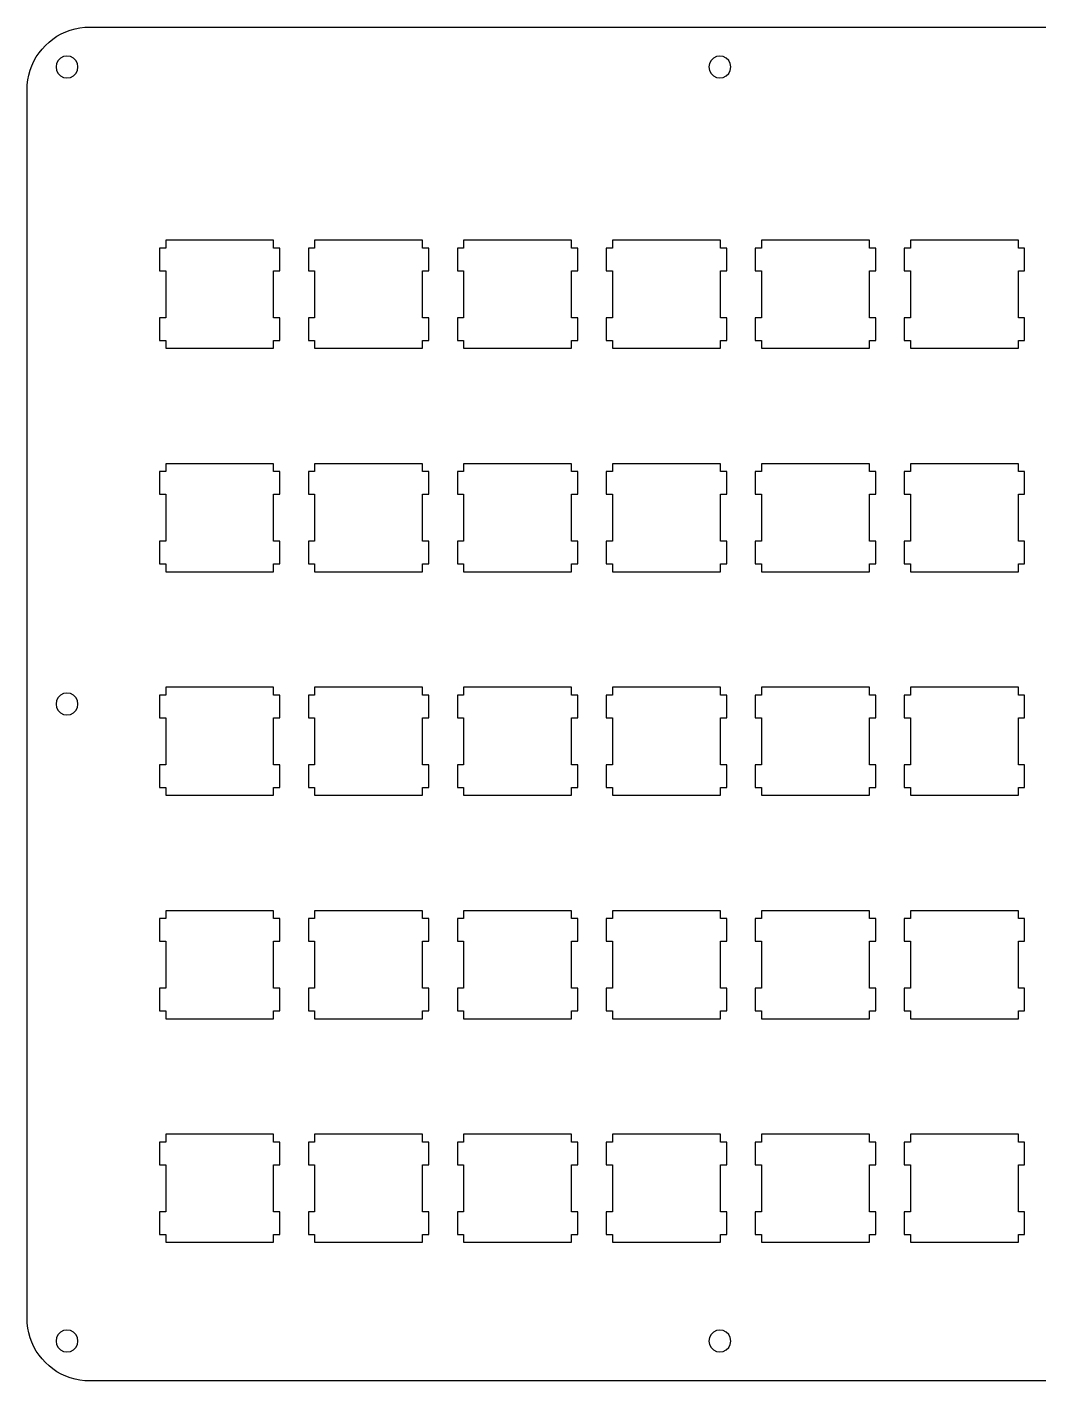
# Model space of a CAD drawing. Extents: x 17 to 278, y 51 to 224.
# Drawn here: x 17.1 to 146.5, y 51 to 224.1 of the extents above; entities that cross this region are included whole.
import ezdxf

# ---------------------------------------------------------------- set-up
doc = ezdxf.new("R2010")
doc.units = 0
doc.layers.add('Layer_1', color=7, linetype='CONTINUOUS')

msp = doc.modelspace()

# ---------------------------------------------------------------- linework, layer by layer
at = {"layer": 'Layer_1', "color": 7}
for p, q in [((21.428713, 223.249834), (21.998714, 223.512834)), ((21.998714, 223.512834), (22.587713, 223.729834)), ((22.587713, 223.729834), (23.192714, 223.899834)), ((23.192714, 223.899834), (23.808714, 224.022834)), ((23.808714, 224.022834), (24.432713, 224.096834)), ((24.432713, 224.096834), (25.060713, 224.121834)), ((25.060713, 224.121834), (269.76172, 224.120834)), ((18.976714, 221.316834), (19.403714, 221.777834)), ((19.403714, 221.777834), (19.864713, 222.204834)), ((19.864713, 222.204834), (20.357713, 222.593834)), ((20.357713, 222.593834), (20.880713, 222.942834)), ((20.880713, 222.942834), (21.428713, 223.249834)), ((17.931714, 219.752834), (18.238713, 220.300834)), ((18.238713, 220.300834), (18.587713, 220.823834)), ((18.587713, 220.823834), (18.976714, 221.316834)), ((21.027713, 219.843834), (20.828713, 219.453834)), ((21.337713, 220.153834), (21.027713, 219.843834)), ((21.727714, 220.352834), (21.337713, 220.153834)), ((22.159714, 220.421834), (21.727714, 220.352834)), ((22.592713, 220.352834), (22.159714, 220.421834)), ((22.982713, 220.153834), (22.592713, 220.352834)), ((23.292713, 219.843834), (22.982713, 220.153834)), ((23.491713, 219.453834), (23.292713, 219.843834)), ((104.52771, 219.843834), (104.32871, 219.453834)), ((104.83771, 220.153834), (104.52771, 219.843834)), ((105.22771, 220.352834), (104.83771, 220.153834)), ((105.66072, 220.420834), (105.22771, 220.352834)), ((106.09271, 220.352834), (105.66072, 220.420834)), ((106.48372, 220.153834), (106.09271, 220.352834)), ((106.79271, 219.843834), (106.48372, 220.153834)), ((106.99172, 219.453834), (106.79271, 219.843834)), ((17.281714, 217.988834), (17.451714, 218.593834)), ((17.451714, 218.593834), (17.668714, 219.182834)), ((17.668714, 219.182834), (17.931714, 219.752834)), ((20.828713, 219.453834), (20.759713, 219.021834)), ((20.759713, 219.021834), (20.828713, 218.588834)), ((20.828713, 218.588834), (21.027713, 218.198834)), ((21.027713, 218.198834), (21.337713, 217.888834)), ((22.982713, 217.888834), (23.292713, 218.198834)), ((23.292713, 218.198834), (23.491713, 218.588834)), ((23.559713, 219.021834), (23.491713, 219.453834)), ((23.491713, 218.588834), (23.559713, 219.021834)), ((104.32871, 219.453834), (104.26071, 219.020834)), ((104.26071, 219.020834), (104.32871, 218.588834)), ((104.32871, 218.588834), (104.52771, 218.198834)), ((104.52771, 218.198834), (104.83771, 217.888834)), ((106.48372, 217.888834), (106.79271, 218.198834)), ((106.79271, 218.198834), (106.99172, 218.588834)), ((107.06072, 219.020834), (106.99172, 219.453834)), ((106.99172, 218.588834), (107.06072, 219.020834)), ((17.060713, 216.120834), (17.084713, 216.748834)), ((17.084713, 216.748834), (17.158713, 217.372834)), ((17.158713, 217.372834), (17.281714, 217.988834)), ((21.337713, 217.888834), (21.727714, 217.689834)), ((21.727714, 217.689834), (22.159714, 217.621834)), ((22.159714, 217.621834), (22.592713, 217.689834)), ((22.592713, 217.689834), (22.982713, 217.888834)), ((104.83771, 217.888834), (105.22771, 217.689834)), ((105.22771, 217.689834), (105.66072, 217.620834)), ((105.66072, 217.620834), (106.09271, 217.689834)), ((106.09271, 217.689834), (106.48372, 217.888834)), ((17.059713, 59.04583), (17.060713, 216.120834)), ((34.785713, 195.87084), (33.985713, 195.87084)), ((33.985713, 195.87084), (33.985713, 192.97083)), ((34.785713, 196.87083), (34.785713, 195.87084)), ((48.585714, 196.87083), (34.785713, 196.87083)), ((48.585714, 195.87084), (48.585714, 196.87083)), ((49.385714, 195.87084), (48.585714, 195.87084)), ((49.385714, 192.97083), (49.385714, 195.87084)), ((53.835714, 195.87084), (53.034715, 195.87084)), ((53.034715, 195.87084), (53.034715, 192.97083)), ((53.835714, 196.87083), (53.835714, 195.87084)), ((67.634714, 196.87083), (53.835714, 196.87083)), ((67.634714, 195.87084), (67.634714, 196.87083)), ((68.435714, 195.87084), (67.634714, 195.87084)), ((68.435714, 192.97083), (68.435714, 195.87084)), ((72.884714, 195.87084), (72.084715, 195.87084)), ((72.084715, 195.87084), (72.084715, 192.97083)), ((72.884714, 196.87083), (72.884714, 195.87084)), ((86.685714, 196.87083), (72.884714, 196.87083)), ((86.685714, 195.87084), (86.685714, 196.87083)), ((87.485714, 195.87084), (86.685714, 195.87084)), ((87.485714, 192.97083), (87.485714, 195.87084)), ((91.934714, 195.87084), (91.134715, 195.87084)), ((91.134715, 195.87084), (91.134715, 192.97083)), ((91.934714, 196.87083), (91.934714, 195.87084)), ((105.73571, 196.87083), (91.934714, 196.87083)), ((105.73571, 195.87084), (105.73571, 196.87083)), ((106.53571, 195.87084), (105.73571, 195.87084)), ((106.53571, 192.97083), (106.53571, 195.87084)), ((110.98471, 195.87084), (110.18472, 195.87084)), ((110.18472, 195.87084), (110.18472, 192.97083)), ((110.98471, 196.87083), (110.98471, 195.87084)), ((124.78572, 196.87083), (110.98471, 196.87083)), ((124.78572, 195.87084), (124.78572, 196.87083)), ((125.58472, 195.87084), (124.78572, 195.87084)), ((125.58472, 192.97083), (125.58472, 195.87084)), ((130.03472, 195.87084), (129.23472, 195.87084)), ((129.23472, 195.87084), (129.23472, 192.97083)), ((130.03472, 196.87083), (130.03472, 195.87084)), ((143.83472, 196.87083), (130.03472, 196.87083)), ((143.83472, 195.87084), (143.83472, 196.87083)), ((144.63572, 195.87084), (143.83472, 195.87084)), ((144.63572, 192.97083), (144.63572, 195.87084)), ((33.985713, 192.97083), (34.785713, 192.97083)), ((34.785713, 192.97083), (34.785713, 186.97083)), ((48.585714, 186.97083), (48.585714, 192.97083)), ((48.585714, 192.97083), (49.385714, 192.97083)), ((53.034715, 192.97083), (53.835714, 192.97083)), ((53.835714, 192.97083), (53.835714, 186.97083)), ((67.634714, 186.97083), (67.634714, 192.97083)), ((67.634714, 192.97083), (68.435714, 192.97083)), ((72.084715, 192.97083), (72.884714, 192.97083)), ((72.884714, 192.97083), (72.884714, 186.97083)), ((86.685714, 186.97083), (86.685714, 192.97083)), ((86.685714, 192.97083), (87.485714, 192.97083)), ((91.134715, 192.97083), (91.934714, 192.97083)), ((91.934714, 192.97083), (91.934714, 186.97083)), ((105.73571, 186.97083), (105.73571, 192.97083)), ((105.73571, 192.97083), (106.53571, 192.97083)), ((110.18472, 192.97083), (110.98471, 192.97083)), ((110.98471, 192.97083), (110.98471, 186.97083)), ((124.78572, 186.97083), (124.78572, 192.97083)), ((124.78572, 192.97083), (125.58472, 192.97083)), ((129.23472, 192.97083), (130.03472, 192.97083)), ((130.03472, 192.97083), (130.03472, 186.97083)), ((143.83472, 186.97083), (143.83472, 192.97083)), ((143.83472, 192.97083), (144.63572, 192.97083)), ((34.785713, 186.97083), (33.985713, 186.97083)), ((33.985713, 186.97083), (33.985713, 184.07083)), ((49.385714, 186.97083), (48.585714, 186.97083)), ((49.385714, 184.07083), (49.385714, 186.97083)), ((53.835714, 186.97083), (53.034715, 186.97083)), ((53.034715, 186.97083), (53.034715, 184.07083)), ((68.435714, 186.97083), (67.634714, 186.97083)), ((68.435714, 184.07083), (68.435714, 186.97083)), ((72.884714, 186.97083), (72.084715, 186.97083)), ((72.084715, 186.97083), (72.084715, 184.07083)), ((87.485714, 186.97083), (86.685714, 186.97083)), ((87.485714, 184.07083), (87.485714, 186.97083)), ((91.934714, 186.97083), (91.134715, 186.97083)), ((91.134715, 186.97083), (91.134715, 184.07083)), ((106.53571, 186.97083), (105.73571, 186.97083)), ((106.53571, 184.07083), (106.53571, 186.97083)), ((110.98471, 186.97083), (110.18472, 186.97083)), ((110.18472, 186.97083), (110.18472, 184.07083)), ((125.58472, 186.97083), (124.78572, 186.97083)), ((125.58472, 184.07083), (125.58472, 186.97083)), ((130.03472, 186.97083), (129.23472, 186.97083)), ((129.23472, 186.97083), (129.23472, 184.07083)), ((144.63572, 186.97083), (143.83472, 186.97083)), ((144.63572, 184.07083), (144.63572, 186.97083)), ((33.985713, 184.07083), (34.785713, 184.07083)), ((34.785713, 184.07083), (34.785713, 183.07083)), ((48.585714, 183.07083), (48.585714, 184.07083)), ((48.585714, 184.07083), (49.385714, 184.07083)), ((53.034715, 184.07083), (53.835714, 184.07083)), ((53.835714, 184.07083), (53.835714, 183.07083)), ((67.634714, 183.07083), (67.634714, 184.07083)), ((67.634714, 184.07083), (68.435714, 184.07083)), ((72.084715, 184.07083), (72.884714, 184.07083)), ((72.884714, 184.07083), (72.884714, 183.07083)), ((86.685714, 183.07083), (86.685714, 184.07083)), ((86.685714, 184.07083), (87.485714, 184.07083)), ((91.134715, 184.07083), (91.934714, 184.07083)), ((91.934714, 184.07083), (91.934714, 183.07083)), ((105.73571, 183.07083), (105.73571, 184.07083)), ((105.73571, 184.07083), (106.53571, 184.07083)), ((110.18472, 184.07083), (110.98471, 184.07083)), ((110.98471, 184.07083), (110.98471, 183.07083)), ((124.78572, 183.07083), (124.78572, 184.07083)), ((124.78572, 184.07083), (125.58472, 184.07083)), ((129.23472, 184.07083), (130.03472, 184.07083)), ((130.03472, 184.07083), (130.03472, 183.07083)), ((143.83472, 183.07083), (143.83472, 184.07083)), ((143.83472, 184.07083), (144.63572, 184.07083)), ((34.785713, 183.07083), (48.585714, 183.07083)), ((53.835714, 183.07083), (67.634714, 183.07083)), ((72.884714, 183.07083), (86.685714, 183.07083)), ((91.934714, 183.07083), (105.73571, 183.07083)), ((110.98471, 183.07083), (124.78572, 183.07083)), ((130.03472, 183.07083), (143.83472, 183.07083)), ((34.785713, 168.29583), (34.785713, 167.29583)), ((48.585714, 168.29583), (34.785713, 168.29583)), ((48.585714, 167.29583), (48.585714, 168.29583)), ((53.835714, 168.29583), (53.835714, 167.29583)), ((67.634714, 168.29583), (53.835714, 168.29583)), ((67.634714, 167.29583), (67.634714, 168.29583)), ((72.884714, 168.29583), (72.884714, 167.29583)), ((86.685714, 168.29583), (72.884714, 168.29583)), ((86.685714, 167.29583), (86.685714, 168.29583)), ((91.934714, 168.29583), (91.934714, 167.29583)), ((105.73571, 168.29583), (91.934714, 168.29583)), ((105.73571, 167.29583), (105.73571, 168.29583)), ((110.98471, 168.29583), (110.98471, 167.29583)), ((124.78572, 168.29583), (110.98471, 168.29583)), ((124.78572, 167.29583), (124.78572, 168.29583)), ((130.03472, 168.29583), (130.03472, 167.29583)), ((143.83472, 168.29583), (130.03472, 168.29583)), ((143.83472, 167.29583), (143.83472, 168.29583)), ((34.785713, 167.29583), (33.985713, 167.29583)), ((33.985713, 167.29583), (33.985713, 164.39683)), ((49.385714, 167.29583), (48.585714, 167.29583)), ((49.385714, 164.39683), (49.385714, 167.29583)), ((53.835714, 167.29583), (53.034715, 167.29583)), ((53.034715, 167.29583), (53.034715, 164.39683)), ((68.435714, 167.29583), (67.634714, 167.29583)), ((68.435714, 164.39683), (68.435714, 167.29583)), ((72.884714, 167.29583), (72.084715, 167.29583)), ((72.084715, 167.29583), (72.084715, 164.39683)), ((87.485714, 167.29583), (86.685714, 167.29583)), ((87.485714, 164.39683), (87.485714, 167.29583)), ((91.934714, 167.29583), (91.134715, 167.29583)), ((91.134715, 167.29583), (91.134715, 164.39683)), ((106.53571, 167.29583), (105.73571, 167.29583)), ((106.53571, 164.39683), (106.53571, 167.29583)), ((110.98471, 167.29583), (110.18472, 167.29583)), ((110.18472, 167.29583), (110.18472, 164.39683)), ((125.58472, 167.29583), (124.78572, 167.29583)), ((125.58472, 164.39683), (125.58472, 167.29583)), ((130.03472, 167.29583), (129.23472, 167.29583)), ((129.23472, 167.29583), (129.23472, 164.39683)), ((144.63572, 167.29583), (143.83472, 167.29583)), ((144.63572, 164.39683), (144.63572, 167.29583)), ((33.985713, 164.39683), (34.785713, 164.39683)), ((34.785713, 164.39683), (34.785713, 158.39583)), ((48.585714, 158.39583), (48.585714, 164.39683)), ((48.585714, 164.39683), (49.385714, 164.39683)), ((53.034715, 164.39683), (53.835714, 164.39683)), ((53.835714, 164.39683), (53.835714, 158.39583)), ((67.634714, 158.39583), (67.634714, 164.39683)), ((67.634714, 164.39683), (68.435714, 164.39683)), ((72.084715, 164.39683), (72.884714, 164.39683)), ((72.884714, 164.39683), (72.884714, 158.39583)), ((86.685714, 158.39583), (86.685714, 164.39683)), ((86.685714, 164.39683), (87.485714, 164.39683)), ((91.134715, 164.39683), (91.934714, 164.39683)), ((91.934714, 164.39683), (91.934714, 158.39583)), ((105.73571, 158.39583), (105.73571, 164.39683)), ((105.73571, 164.39683), (106.53571, 164.39683)), ((110.18472, 164.39683), (110.98471, 164.39683)), ((110.98471, 164.39683), (110.98471, 158.39583)), ((124.78572, 158.39583), (124.78572, 164.39683)), ((124.78572, 164.39683), (125.58472, 164.39683)), ((129.23472, 164.39683), (130.03472, 164.39683)), ((130.03472, 164.39683), (130.03472, 158.39583)), ((143.83472, 158.39583), (143.83472, 164.39683)), ((143.83472, 164.39683), (144.63572, 164.39683)), ((34.785713, 158.39583), (33.985713, 158.39583)), ((33.985713, 158.39583), (33.985713, 155.49583)), ((49.385714, 158.39583), (48.585714, 158.39583)), ((49.385714, 155.49583), (49.385714, 158.39583)), ((53.835714, 158.39583), (53.034715, 158.39583)), ((53.034715, 158.39583), (53.034715, 155.49583)), ((68.435714, 158.39583), (67.634714, 158.39583)), ((68.435714, 155.49583), (68.435714, 158.39583)), ((72.884714, 158.39583), (72.084715, 158.39583)), ((72.084715, 158.39583), (72.084715, 155.49583)), ((87.485714, 158.39583), (86.685714, 158.39583)), ((87.485714, 155.49583), (87.485714, 158.39583)), ((91.934714, 158.39583), (91.134715, 158.39583)), ((91.134715, 158.39583), (91.134715, 155.49583)), ((106.53571, 158.39583), (105.73571, 158.39583)), ((106.53571, 155.49583), (106.53571, 158.39583)), ((110.98471, 158.39583), (110.18472, 158.39583)), ((110.18472, 158.39583), (110.18472, 155.49583)), ((125.58472, 158.39583), (124.78572, 158.39583)), ((125.58472, 155.49583), (125.58472, 158.39583)), ((130.03472, 158.39583), (129.23472, 158.39583)), ((129.23472, 158.39583), (129.23472, 155.49583)), ((144.63572, 158.39583), (143.83472, 158.39583)), ((144.63572, 155.49583), (144.63572, 158.39583)), ((33.985713, 155.49583), (34.785713, 155.49583)), ((34.785713, 155.49583), (34.785713, 154.49583)), ((34.785713, 154.49583), (48.585714, 154.49583)), ((48.585714, 154.49583), (48.585714, 155.49583)), ((48.585714, 155.49583), (49.385714, 155.49583)), ((53.034715, 155.49583), (53.835714, 155.49583)), ((53.835714, 155.49583), (53.835714, 154.49583)), ((53.835714, 154.49583), (67.634714, 154.49583)), ((67.634714, 154.49583), (67.634714, 155.49583)), ((67.634714, 155.49583), (68.435714, 155.49583)), ((72.084715, 155.49583), (72.884714, 155.49583)), ((72.884714, 155.49583), (72.884714, 154.49583)), ((72.884714, 154.49583), (86.685714, 154.49583)), ((86.685714, 154.49583), (86.685714, 155.49583)), ((86.685714, 155.49583), (87.485714, 155.49583)), ((91.134715, 155.49583), (91.934714, 155.49583)), ((91.934714, 155.49583), (91.934714, 154.49583)), ((91.934714, 154.49583), (105.73571, 154.49583)), ((105.73571, 154.49583), (105.73571, 155.49583)), ((105.73571, 155.49583), (106.53571, 155.49583)), ((110.18472, 155.49583), (110.98471, 155.49583)), ((110.98471, 155.49583), (110.98471, 154.49583)), ((110.98471, 154.49583), (124.78572, 154.49583)), ((124.78572, 154.49583), (124.78572, 155.49583)), ((124.78572, 155.49583), (125.58472, 155.49583)), ((129.23472, 155.49583), (130.03472, 155.49583)), ((130.03472, 155.49583), (130.03472, 154.49583)), ((130.03472, 154.49583), (143.83472, 154.49583)), ((143.83472, 154.49583), (143.83472, 155.49583)), ((143.83472, 155.49583), (144.63572, 155.49583)), ((21.337713, 138.71583), (21.027713, 138.40583)), ((21.727714, 138.91483), (21.337713, 138.71583)), ((22.159714, 138.98283), (21.727714, 138.91483)), ((22.592713, 138.91483), (22.159714, 138.98283)), ((22.982713, 138.71583), (22.592713, 138.91483)), ((23.292713, 138.40583), (22.982713, 138.71583)), ((34.785713, 138.72083), (33.985713, 138.72083)), ((33.985713, 138.72083), (33.985713, 135.82083)), ((34.785713, 139.72083), (34.785713, 138.72083)), ((48.585714, 139.72083), (34.785713, 139.72083)), ((48.585714, 138.72083), (48.585714, 139.72083)), ((49.385714, 138.72083), (48.585714, 138.72083)), ((49.385714, 135.82083), (49.385714, 138.72083)), ((53.835714, 138.72083), (53.034715, 138.72083)), ((53.034715, 138.72083), (53.034715, 135.82083)), ((53.835714, 139.72083), (53.835714, 138.72083)), ((67.634714, 139.72083), (53.835714, 139.72083)), ((67.634714, 138.72083), (67.634714, 139.72083)), ((68.435714, 138.72083), (67.634714, 138.72083)), ((68.435714, 135.82083), (68.435714, 138.72083)), ((72.884714, 138.72083), (72.084715, 138.72083)), ((72.084715, 138.72083), (72.084715, 135.82083)), ((72.884714, 139.72083), (72.884714, 138.72083)), ((86.685714, 139.72083), (72.884714, 139.72083)), ((86.685714, 138.72083), (86.685714, 139.72083)), ((87.485714, 138.72083), (86.685714, 138.72083)), ((87.485714, 135.82083), (87.485714, 138.72083)), ((91.934714, 138.72083), (91.134715, 138.72083)), ((91.134715, 138.72083), (91.134715, 135.82083)), ((91.934714, 139.72083), (91.934714, 138.72083)), ((105.73571, 139.72083), (91.934714, 139.72083)), ((105.73571, 138.72083), (105.73571, 139.72083)), ((106.53571, 138.72083), (105.73571, 138.72083)), ((106.53571, 135.82083), (106.53571, 138.72083)), ((110.98471, 138.72083), (110.18472, 138.72083)), ((110.18472, 138.72083), (110.18472, 135.82083)), ((110.98471, 139.72083), (110.98471, 138.72083)), ((124.78572, 139.72083), (110.98471, 139.72083)), ((124.78572, 138.72083), (124.78572, 139.72083)), ((125.58472, 138.72083), (124.78572, 138.72083)), ((125.58472, 135.82083), (125.58472, 138.72083)), ((130.03472, 138.72083), (129.23472, 138.72083)), ((129.23472, 138.72083), (129.23472, 135.82083)), ((130.03472, 139.72083), (130.03472, 138.72083)), ((143.83472, 139.72083), (130.03472, 139.72083)), ((143.83472, 138.72083), (143.83472, 139.72083)), ((144.63572, 138.72083), (143.83472, 138.72083)), ((144.63572, 135.82083), (144.63572, 138.72083)), ((20.828713, 138.01583), (20.759713, 137.58283)), ((20.759713, 137.58283), (20.828713, 137.15083)), ((21.027713, 138.40583), (20.828713, 138.01583)), ((20.828713, 137.15083), (21.027713, 136.76083)), ((21.027713, 136.76083), (21.337713, 136.45083)), ((22.982713, 136.45083), (23.292713, 136.76083)), ((23.491713, 138.01583), (23.292713, 138.40583)), ((23.292713, 136.76083), (23.491713, 137.15083)), ((23.559713, 137.58283), (23.491713, 138.01583)), ((23.491713, 137.15083), (23.559713, 137.58283)), ((21.337713, 136.45083), (21.727714, 136.25183)), ((21.727714, 136.25183), (22.159714, 136.18283)), ((22.159714, 136.18283), (22.592713, 136.25183)), ((22.592713, 136.25183), (22.982713, 136.45083)), ((33.985713, 135.82083), (34.785713, 135.82083)), ((34.785713, 135.82083), (34.785713, 129.82083)), ((48.585714, 129.82083), (48.585714, 135.82083)), ((48.585714, 135.82083), (49.385714, 135.82083)), ((53.034715, 135.82083), (53.835714, 135.82083)), ((53.835714, 135.82083), (53.835714, 129.82083)), ((67.634714, 129.82083), (67.634714, 135.82083)), ((67.634714, 135.82083), (68.435714, 135.82083)), ((72.084715, 135.82083), (72.884714, 135.82083)), ((72.884714, 135.82083), (72.884714, 129.82083)), ((86.685714, 129.82083), (86.685714, 135.82083)), ((86.685714, 135.82083), (87.485714, 135.82083)), ((91.134715, 135.82083), (91.934714, 135.82083)), ((91.934714, 135.82083), (91.934714, 129.82083)), ((105.73571, 129.82083), (105.73571, 135.82083)), ((105.73571, 135.82083), (106.53571, 135.82083)), ((110.18472, 135.82083), (110.98471, 135.82083)), ((110.98471, 135.82083), (110.98471, 129.82083)), ((124.78572, 129.82083), (124.78572, 135.82083)), ((124.78572, 135.82083), (125.58472, 135.82083)), ((129.23472, 135.82083), (130.03472, 135.82083)), ((130.03472, 135.82083), (130.03472, 129.82083)), ((143.83472, 129.82083), (143.83472, 135.82083)), ((143.83472, 135.82083), (144.63572, 135.82083)), ((34.785713, 129.82083), (33.985713, 129.82083)), ((33.985713, 129.82083), (33.985713, 126.92083)), ((49.385714, 129.82083), (48.585714, 129.82083)), ((49.385714, 126.92083), (49.385714, 129.82083)), ((53.835714, 129.82083), (53.034715, 129.82083)), ((53.034715, 129.82083), (53.034715, 126.92083)), ((68.435714, 129.82083), (67.634714, 129.82083)), ((68.435714, 126.92083), (68.435714, 129.82083)), ((72.884714, 129.82083), (72.084715, 129.82083)), ((72.084715, 129.82083), (72.084715, 126.92083)), ((87.485714, 129.82083), (86.685714, 129.82083)), ((87.485714, 126.92083), (87.485714, 129.82083)), ((91.934714, 129.82083), (91.134715, 129.82083)), ((91.134715, 129.82083), (91.134715, 126.92083)), ((106.53571, 129.82083), (105.73571, 129.82083)), ((106.53571, 126.92083), (106.53571, 129.82083)), ((110.98471, 129.82083), (110.18472, 129.82083)), ((110.18472, 129.82083), (110.18472, 126.92083)), ((125.58472, 129.82083), (124.78572, 129.82083)), ((125.58472, 126.92083), (125.58472, 129.82083)), ((130.03472, 129.82083), (129.23472, 129.82083)), ((129.23472, 129.82083), (129.23472, 126.92083)), ((144.63572, 129.82083), (143.83472, 129.82083)), ((144.63572, 126.92083), (144.63572, 129.82083)), ((33.985713, 126.92083), (34.785713, 126.92083)), ((34.785713, 126.92083), (34.785713, 125.92083)), ((48.585714, 125.92083), (48.585714, 126.92083)), ((48.585714, 126.92083), (49.385714, 126.92083)), ((53.034715, 126.92083), (53.835714, 126.92083)), ((53.835714, 126.92083), (53.835714, 125.92083)), ((67.634714, 125.92083), (67.634714, 126.92083)), ((67.634714, 126.92083), (68.435714, 126.92083)), ((72.084715, 126.92083), (72.884714, 126.92083)), ((72.884714, 126.92083), (72.884714, 125.92083)), ((86.685714, 125.92083), (86.685714, 126.92083)), ((86.685714, 126.92083), (87.485714, 126.92083)), ((91.134715, 126.92083), (91.934714, 126.92083)), ((91.934714, 126.92083), (91.934714, 125.92083)), ((105.73571, 125.92083), (105.73571, 126.92083)), ((105.73571, 126.92083), (106.53571, 126.92083)), ((110.18472, 126.92083), (110.98471, 126.92083)), ((110.98471, 126.92083), (110.98471, 125.92083)), ((124.78572, 125.92083), (124.78572, 126.92083)), ((124.78572, 126.92083), (125.58472, 126.92083)), ((129.23472, 126.92083), (130.03472, 126.92083)), ((130.03472, 126.92083), (130.03472, 125.92083)), ((143.83472, 125.92083), (143.83472, 126.92083)), ((143.83472, 126.92083), (144.63572, 126.92083)), ((34.785713, 125.92083), (48.585714, 125.92083)), ((53.835714, 125.92083), (67.634714, 125.92083)), ((72.884714, 125.92083), (86.685714, 125.92083)), ((91.934714, 125.92083), (105.73571, 125.92083)), ((110.98471, 125.92083), (124.78572, 125.92083)), ((130.03472, 125.92083), (143.83472, 125.92083)), ((34.785713, 111.14583), (34.785713, 110.14583)), ((48.585714, 111.14583), (34.785713, 111.14583)), ((48.585714, 110.14583), (48.585714, 111.14583)), ((53.835714, 111.14583), (53.835714, 110.14583)), ((67.634714, 111.14583), (53.835714, 111.14583)), ((67.634714, 110.14583), (67.634714, 111.14583)), ((72.884714, 111.14583), (72.884714, 110.14583)), ((86.685714, 111.14583), (72.884714, 111.14583)), ((86.685714, 110.14583), (86.685714, 111.14583)), ((91.934714, 111.14583), (91.934714, 110.14583)), ((105.73571, 111.14583), (91.934714, 111.14583)), ((105.73571, 110.14583), (105.73571, 111.14583)), ((110.98471, 111.14583), (110.98471, 110.14583)), ((124.78572, 111.14583), (110.98471, 111.14583)), ((124.78572, 110.14583), (124.78572, 111.14583)), ((130.03472, 111.14583), (130.03472, 110.14583)), ((143.83472, 111.14583), (130.03472, 111.14583)), ((143.83472, 110.14583), (143.83472, 111.14583)), ((34.785713, 110.14583), (33.985713, 110.14583)), ((33.985713, 110.14583), (33.985713, 107.24583)), ((49.385714, 110.14583), (48.585714, 110.14583)), ((49.385714, 107.24583), (49.385714, 110.14583)), ((53.835714, 110.14583), (53.034715, 110.14583)), ((53.034715, 110.14583), (53.034715, 107.24583)), ((68.435714, 110.14583), (67.634714, 110.14583)), ((68.435714, 107.24583), (68.435714, 110.14583)), ((72.884714, 110.14583), (72.084715, 110.14583)), ((72.084715, 110.14583), (72.084715, 107.24583)), ((87.485714, 110.14583), (86.685714, 110.14583)), ((87.485714, 107.24583), (87.485714, 110.14583)), ((91.934714, 110.14583), (91.134715, 110.14583)), ((91.134715, 110.14583), (91.134715, 107.24583)), ((106.53571, 110.14583), (105.73571, 110.14583)), ((106.53571, 107.24583), (106.53571, 110.14583)), ((110.98471, 110.14583), (110.18472, 110.14583)), ((110.18472, 110.14583), (110.18472, 107.24583)), ((125.58472, 110.14583), (124.78572, 110.14583)), ((125.58472, 107.24583), (125.58472, 110.14583)), ((130.03472, 110.14583), (129.23472, 110.14583)), ((129.23472, 110.14583), (129.23472, 107.24583)), ((144.63572, 110.14583), (143.83472, 110.14583)), ((144.63572, 107.24583), (144.63572, 110.14583)), ((33.985713, 107.24583), (34.785713, 107.24583)), ((34.785713, 107.24583), (34.785713, 101.24583)), ((48.585714, 101.24583), (48.585714, 107.24583)), ((48.585714, 107.24583), (49.385714, 107.24583)), ((53.034715, 107.24583), (53.835714, 107.24583)), ((53.835714, 107.24583), (53.835714, 101.24583)), ((67.634714, 101.24583), (67.634714, 107.24583)), ((67.634714, 107.24583), (68.435714, 107.24583)), ((72.084715, 107.24583), (72.884714, 107.24583)), ((72.884714, 107.24583), (72.884714, 101.24583)), ((86.685714, 101.24583), (86.685714, 107.24583)), ((86.685714, 107.24583), (87.485714, 107.24583)), ((91.134715, 107.24583), (91.934714, 107.24583)), ((91.934714, 107.24583), (91.934714, 101.24583)), ((105.73571, 101.24583), (105.73571, 107.24583)), ((105.73571, 107.24583), (106.53571, 107.24583)), ((110.18472, 107.24583), (110.98471, 107.24583)), ((110.98471, 107.24583), (110.98471, 101.24583)), ((124.78572, 101.24583), (124.78572, 107.24583)), ((124.78572, 107.24583), (125.58472, 107.24583)), ((129.23472, 107.24583), (130.03472, 107.24583)), ((130.03472, 107.24583), (130.03472, 101.24583)), ((143.83472, 101.24583), (143.83472, 107.24583)), ((143.83472, 107.24583), (144.63572, 107.24583)), ((34.785713, 101.24583), (33.985713, 101.24583)), ((33.985713, 101.24583), (33.985713, 98.34583)), ((49.385714, 101.24583), (48.585714, 101.24583)), ((49.385714, 98.34583), (49.385714, 101.24583)), ((53.835714, 101.24583), (53.034715, 101.24583)), ((53.034715, 101.24583), (53.034715, 98.34583)), ((68.435714, 101.24583), (67.634714, 101.24583)), ((68.435714, 98.34583), (68.435714, 101.24583)), ((72.884714, 101.24583), (72.084715, 101.24583)), ((72.084715, 101.24583), (72.084715, 98.34583)), ((87.485714, 101.24583), (86.685714, 101.24583)), ((87.485714, 98.34583), (87.485714, 101.24583)), ((91.934714, 101.24583), (91.134715, 101.24583)), ((91.134715, 101.24583), (91.134715, 98.34583)), ((106.53571, 101.24583), (105.73571, 101.24583)), ((106.53571, 98.34583), (106.53571, 101.24583)), ((110.98471, 101.24583), (110.18472, 101.24583)), ((110.18472, 101.24583), (110.18472, 98.34583)), ((125.58472, 101.24583), (124.78572, 101.24583)), ((125.58472, 98.34583), (125.58472, 101.24583)), ((130.03472, 101.24583), (129.23472, 101.24583)), ((129.23472, 101.24583), (129.23472, 98.34583)), ((144.63572, 101.24583), (143.83472, 101.24583)), ((144.63572, 98.34583), (144.63572, 101.24583)), ((33.985713, 98.34583), (34.785713, 98.34583)), ((34.785713, 98.34583), (34.785713, 97.34583)), ((34.785713, 97.34583), (48.585714, 97.34583)), ((48.585714, 97.34583), (48.585714, 98.34583)), ((48.585714, 98.34583), (49.385714, 98.34583)), ((53.034715, 98.34583), (53.835714, 98.34583)), ((53.835714, 98.34583), (53.835714, 97.34583)), ((53.835714, 97.34583), (67.634714, 97.34583)), ((67.634714, 97.34583), (67.634714, 98.34583)), ((67.634714, 98.34583), (68.435714, 98.34583)), ((72.084715, 98.34583), (72.884714, 98.34583)), ((72.884714, 98.34583), (72.884714, 97.34583)), ((72.884714, 97.34583), (86.685714, 97.34583)), ((86.685714, 97.34583), (86.685714, 98.34583)), ((86.685714, 98.34583), (87.485714, 98.34583)), ((91.134715, 98.34583), (91.934714, 98.34583)), ((91.934714, 98.34583), (91.934714, 97.34583)), ((91.934714, 97.34583), (105.73571, 97.34583)), ((105.73571, 97.34583), (105.73571, 98.34583)), ((105.73571, 98.34583), (106.53571, 98.34583)), ((110.18472, 98.34583), (110.98471, 98.34583)), ((110.98471, 98.34583), (110.98471, 97.34583)), ((110.98471, 97.34583), (124.78572, 97.34583)), ((124.78572, 97.34583), (124.78572, 98.34583)), ((124.78572, 98.34583), (125.58472, 98.34583)), ((129.23472, 98.34583), (130.03472, 98.34583)), ((130.03472, 98.34583), (130.03472, 97.34583)), ((130.03472, 97.34583), (143.83472, 97.34583)), ((143.83472, 97.34583), (143.83472, 98.34583)), ((143.83472, 98.34583), (144.63572, 98.34583)), ((34.785713, 81.57083), (33.985713, 81.57083)), ((33.985713, 81.57083), (33.985713, 78.67083)), ((34.785713, 82.57083), (34.785713, 81.57083)), ((48.585714, 82.57083), (34.785713, 82.57083)), ((48.585714, 81.57083), (48.585714, 82.57083)), ((49.385714, 81.57083), (48.585714, 81.57083)), ((49.385714, 78.67083), (49.385714, 81.57083)), ((53.835714, 81.57083), (53.034715, 81.57083)), ((53.034715, 81.57083), (53.034715, 78.67083)), ((53.835714, 82.57083), (53.835714, 81.57083)), ((67.634714, 82.57083), (53.835714, 82.57083)), ((67.634714, 81.57083), (67.634714, 82.57083)), ((68.435714, 81.57083), (67.634714, 81.57083)), ((68.435714, 78.67083), (68.435714, 81.57083)), ((72.884714, 81.57083), (72.084715, 81.57083)), ((72.084715, 81.57083), (72.084715, 78.67083)), ((72.884714, 82.57083), (72.884714, 81.57083)), ((86.685714, 82.57083), (72.884714, 82.57083)), ((86.685714, 81.57083), (86.685714, 82.57083)), ((87.485714, 81.57083), (86.685714, 81.57083)), ((87.485714, 78.67083), (87.485714, 81.57083)), ((91.934714, 81.57083), (91.134715, 81.57083)), ((91.134715, 81.57083), (91.134715, 78.67083)), ((91.934714, 82.57083), (91.934714, 81.57083)), ((105.73571, 82.57083), (91.934714, 82.57083)), ((105.73571, 81.57083), (105.73571, 82.57083)), ((106.53571, 81.57083), (105.73571, 81.57083)), ((106.53571, 78.67083), (106.53571, 81.57083)), ((110.98471, 81.57083), (110.18472, 81.57083)), ((110.18472, 81.57083), (110.18472, 78.67083)), ((110.98471, 82.57083), (110.98471, 81.57083)), ((124.78572, 82.57083), (110.98471, 82.57083)), ((124.78572, 81.57083), (124.78572, 82.57083)), ((125.58472, 81.57083), (124.78572, 81.57083)), ((125.58472, 78.67083), (125.58472, 81.57083)), ((130.03472, 81.57083), (129.23472, 81.57083)), ((129.23472, 81.57083), (129.23472, 78.67083)), ((130.03472, 82.57083), (130.03472, 81.57083)), ((143.83472, 82.57083), (130.03472, 82.57083)), ((143.83472, 81.57083), (143.83472, 82.57083)), ((144.63572, 81.57083), (143.83472, 81.57083)), ((144.63572, 78.67083), (144.63572, 81.57083)), ((33.985713, 78.67083), (34.785713, 78.67083)), ((34.785713, 78.67083), (34.785713, 72.67083)), ((48.585714, 72.67083), (48.585714, 78.67083)), ((48.585714, 78.67083), (49.385714, 78.67083)), ((53.034715, 78.67083), (53.835714, 78.67083)), ((53.835714, 78.67083), (53.835714, 72.67083)), ((67.634714, 72.67083), (67.634714, 78.67083)), ((67.634714, 78.67083), (68.435714, 78.67083)), ((72.084715, 78.67083), (72.884714, 78.67083)), ((72.884714, 78.67083), (72.884714, 72.67083)), ((86.685714, 72.67083), (86.685714, 78.67083)), ((86.685714, 78.67083), (87.485714, 78.67083)), ((91.134715, 78.67083), (91.934714, 78.67083)), ((91.934714, 78.67083), (91.934714, 72.67083)), ((105.73571, 72.67083), (105.73571, 78.67083)), ((105.73571, 78.67083), (106.53571, 78.67083)), ((110.18472, 78.67083), (110.98471, 78.67083)), ((110.98471, 78.67083), (110.98471, 72.67083)), ((124.78572, 72.67083), (124.78572, 78.67083)), ((124.78572, 78.67083), (125.58472, 78.67083)), ((129.23472, 78.67083), (130.03472, 78.67083)), ((130.03472, 78.67083), (130.03472, 72.67083)), ((143.83472, 72.67083), (143.83472, 78.67083)), ((143.83472, 78.67083), (144.63572, 78.67083)), ((34.785713, 72.67083), (33.985713, 72.67083)), ((33.985713, 72.67083), (33.985713, 69.77083)), ((49.385714, 72.67083), (48.585714, 72.67083)), ((49.385714, 69.77083), (49.385714, 72.67083)), ((53.835714, 72.67083), (53.034715, 72.67083)), ((53.034715, 72.67083), (53.034715, 69.77083)), ((68.435714, 72.67083), (67.634714, 72.67083)), ((68.435714, 69.77083), (68.435714, 72.67083)), ((72.884714, 72.67083), (72.084715, 72.67083)), ((72.084715, 72.67083), (72.084715, 69.77083)), ((87.485714, 72.67083), (86.685714, 72.67083)), ((87.485714, 69.77083), (87.485714, 72.67083)), ((91.934714, 72.67083), (91.134715, 72.67083)), ((91.134715, 72.67083), (91.134715, 69.77083)), ((106.53571, 72.67083), (105.73571, 72.67083)), ((106.53571, 69.77083), (106.53571, 72.67083)), ((110.98471, 72.67083), (110.18472, 72.67083)), ((110.18472, 72.67083), (110.18472, 69.77083)), ((125.58472, 72.67083), (124.78572, 72.67083)), ((125.58472, 69.77083), (125.58472, 72.67083)), ((130.03472, 72.67083), (129.23472, 72.67083)), ((129.23472, 72.67083), (129.23472, 69.77083)), ((144.63572, 72.67083), (143.83472, 72.67083)), ((144.63572, 69.77083), (144.63572, 72.67083)), ((33.985713, 69.77083), (34.785713, 69.77083)), ((34.785713, 69.77083), (34.785713, 68.77083)), ((48.585714, 68.77083), (48.585714, 69.77083)), ((48.585714, 69.77083), (49.385714, 69.77083)), ((53.034715, 69.77083), (53.835714, 69.77083)), ((53.835714, 69.77083), (53.835714, 68.77083)), ((67.634714, 68.77083), (67.634714, 69.77083)), ((67.634714, 69.77083), (68.435714, 69.77083)), ((72.084715, 69.77083), (72.884714, 69.77083)), ((72.884714, 69.77083), (72.884714, 68.77083)), ((86.685714, 68.77083), (86.685714, 69.77083)), ((86.685714, 69.77083), (87.485714, 69.77083)), ((91.134715, 69.77083), (91.934714, 69.77083)), ((91.934714, 69.77083), (91.934714, 68.77083)), ((105.73571, 68.77083), (105.73571, 69.77083)), ((105.73571, 69.77083), (106.53571, 69.77083)), ((110.18472, 69.77083), (110.98471, 69.77083)), ((110.98471, 69.77083), (110.98471, 68.77083)), ((124.78572, 68.77083), (124.78572, 69.77083)), ((124.78572, 69.77083), (125.58472, 69.77083)), ((129.23472, 69.77083), (130.03472, 69.77083)), ((130.03472, 69.77083), (130.03472, 68.77083)), ((143.83472, 68.77083), (143.83472, 69.77083)), ((143.83472, 69.77083), (144.63572, 69.77083)), ((34.785713, 68.77083), (48.585714, 68.77083)), ((53.835714, 68.77083), (67.634714, 68.77083)), ((72.884714, 68.77083), (86.685714, 68.77083)), ((91.934714, 68.77083), (105.73571, 68.77083)), ((110.98471, 68.77083), (124.78572, 68.77083)), ((130.03472, 68.77083), (143.83472, 68.77083)), ((17.084713, 58.41783), (17.059713, 59.04583)), ((17.158713, 57.79383), (17.084713, 58.41783)), ((17.281713, 57.17783), (17.158713, 57.79383)), ((17.451713, 56.57283), (17.281713, 57.17783)), ((21.337713, 57.27783), (21.027713, 56.96783)), ((21.727714, 57.47683), (21.337713, 57.27783)), ((22.159714, 57.54483), (21.727714, 57.47683)), ((22.592713, 57.47683), (22.159714, 57.54483)), ((22.982713, 57.27783), (22.592713, 57.47683)), ((23.292713, 56.96783), (22.982713, 57.27783)), ((104.83771, 57.27783), (104.52771, 56.96783)), ((105.22771, 57.47683), (104.83771, 57.27783)), ((105.66072, 57.54483), (105.22771, 57.47683)), ((106.09271, 57.47683), (105.66072, 57.54483)), ((106.48372, 57.27783), (106.09271, 57.47683)), ((106.79271, 56.96783), (106.48372, 57.27783)), ((17.668713, 55.98383), (17.451713, 56.57283)), ((17.931713, 55.41383), (17.668713, 55.98383)), ((18.238713, 54.86583), (17.931713, 55.41383)), ((20.828713, 56.57783), (20.759713, 56.14483)), ((20.759713, 56.14483), (20.828713, 55.71283)), ((21.027713, 56.96783), (20.828713, 56.57783)), ((20.828713, 55.71283), (21.027713, 55.32283)), ((23.491713, 56.57783), (23.292713, 56.96783)), ((23.292713, 55.32283), (23.491713, 55.71283)), ((23.559713, 56.14483), (23.491713, 56.57783)), ((23.491713, 55.71283), (23.559713, 56.14483)), ((104.32871, 56.57783), (104.26071, 56.14483)), ((104.26071, 56.14483), (104.32871, 55.71283)), ((104.52771, 56.96783), (104.32871, 56.57783)), ((104.32871, 55.71283), (104.52771, 55.32283)), ((106.99172, 56.57783), (106.79271, 56.96783)), ((106.79271, 55.32283), (106.99172, 55.71283)), ((107.06072, 56.14483), (106.99172, 56.57783)), ((106.99172, 55.71283), (107.06072, 56.14483)), ((18.587713, 54.34283), (18.238713, 54.86583)), ((18.976713, 53.84983), (18.587713, 54.34283)), ((19.403713, 53.38883), (18.976713, 53.84983)), ((21.027713, 55.32283), (21.337713, 55.01283)), ((21.337713, 55.01283), (21.727714, 54.81383)), ((21.727714, 54.81383), (22.159714, 54.74583)), ((22.159714, 54.74583), (22.592713, 54.81383)), ((22.592713, 54.81383), (22.982713, 55.01283)), ((22.982713, 55.01283), (23.292713, 55.32283)), ((104.52771, 55.32283), (104.83771, 55.01283)), ((104.83771, 55.01283), (105.22771, 54.81383)), ((105.22771, 54.81383), (105.66072, 54.74583)), ((105.66072, 54.74583), (106.09271, 54.81383)), ((106.09271, 54.81383), (106.48372, 55.01283)), ((106.48372, 55.01283), (106.79271, 55.32283)), ((19.864713, 52.96183), (19.403713, 53.38883)), ((20.357713, 52.57283), (19.864713, 52.96183)), ((20.880713, 52.22383), (20.357713, 52.57283)), ((21.428713, 51.91683), (20.880713, 52.22383)), ((21.998714, 51.65383), (21.428713, 51.91683)), ((22.587713, 51.43683), (21.998714, 51.65383)), ((23.192714, 51.26683), (22.587713, 51.43683)), ((23.808714, 51.14383), (23.192714, 51.26683)), ((24.432713, 51.06983), (23.808714, 51.14383)), ((25.060713, 51.04483), (24.432713, 51.06983)), ((269.76172, 51.04483), (25.060713, 51.04483))]:
    msp.add_line(p, q, dxfattribs=at)

doc.saveas('drawing.dxf')
